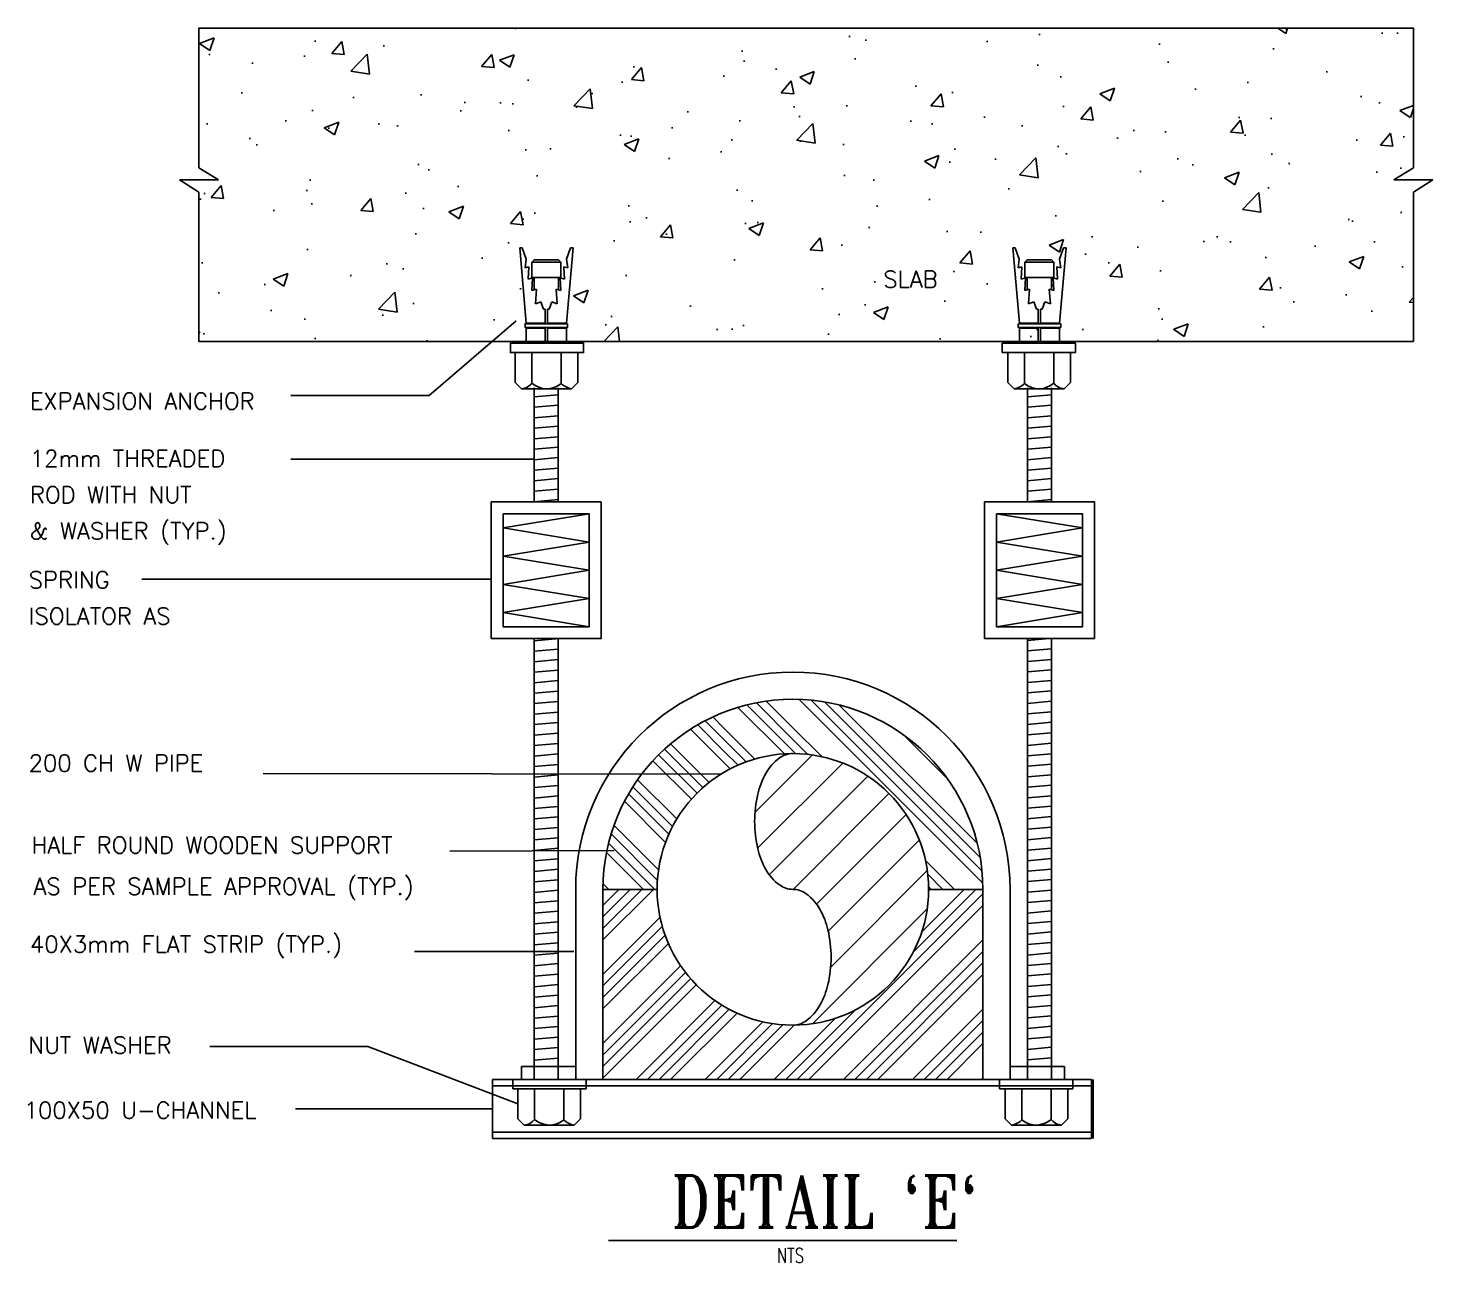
# Model space of a CAD drawing. Header units: millimetres. Extents: x -95178 to 274693, y -2232 to 263302.
# Drawn here: x -60615 to -39594, y 174775 to 193249 of the extents above; entities that cross this region are included whole.
import ezdxf
from ezdxf.enums import TextEntityAlignment as Align

# ---------------------------------------------------------------- set-up
doc = ezdxf.new("R2010")
doc.units = ezdxf.units.MM
for name, color, linetype in [('1KD-DUCTS', 3, 'Continuous'), ('AC-PIPE-SUPP', 61, 'Continuous'), ('BW', 5, 'Continuous'), ('CH-PI-TXT', 7, 'Continuous'), ('CHW', 3, 'Continuous'), ('DR', 7, 'Continuous'), ('LAYOUT', 15, 'Continuous'), ('M_PUMP', 2, 'Continuous'), ('MS_LEROY80', 3, 'Continuous'), ('SECTION', 4, 'Continuous')]:
    doc.layers.add(name, color=color, linetype=linetype)
doc.styles.add('ROMANS', font='romans.shx', dxfattribs={"width": 0.8})
doc.styles.add('ROMANT', font='ROMANT.shx')
doc.dimstyles.new('IMRAN', dxfattribs={"dimscale": 50, "dimtxt": 2.5, "dimasz": 2.5, "dimexe": 0.5, "dimexo": 0.5, "dimgap": 0.5, "dimtad": 0, "dimdec": 0, "dimrnd": 0.5, "dimzin": 9, "dimdsep": 46, "dimtxsty": 'ROMANS', "dimcen": 0, "dimdle": 0.07, "dimclrt": 15, "dimadec": 0, "dimazin": 0, "dimtfac": 1, "dimtdec": 4, "dimtix": 1, "dimtmove": 1, "dimatfit": 3, "dimfxl": 1, "dimtolj": 1, "dimtzin": 0, "dimarcsym": 0})

# ---------------------------------------------------------------- blocks, each defined once
blk = doc.blocks.new('NUT')
at = {"layer": 'DR', "color": 1}
for p, q in [((-75.9, -22.5), (-75.9, -94.2)), ((-35.9, -22.6), (-35.9, -95.8)), ((34.1, -22.5), (34.1, -96.8)), ((74.1, -22.5), (74.1, -94.2)), ((-75.9, -94.2), (-60.9, -109.2)), ((59.1, -109.2), (74.1, -94.2)), ((-60.9, -109.2), (59.1, -109.2))]:
    blk.add_line(p, q, dxfattribs=at)
blk.add_lwpolyline([(87.6, 0), (-87.6, 0), (-87.6, -22.5), (87.6, -22.5)], close=True, dxfattribs=at)
for centre, radius, start, end in [((-63.1, -75.1), 34.1, 273.6606, 322.7875), ((-0.3, -55.2), 54, 228.7068, 309.5624), ((66.1, -63.3), 46.4, 226.3624, 261.3238)]:
    blk.add_arc(centre, radius, start, end, dxfattribs=at)
blk = doc.blocks.new('M8ANC')
at = {"layer": 'MS_LEROY80', "color": 15}
for p, q in [((-5.32, 19.02), (-4, 4)), ((-5.32, 19.02), (-4.82, 19.02)), ((-4.82, 19.02), (-4.04, 16.76)), ((5.32, 19.02), (4, 4)), ((4.82, 19.02), (4.04, 16.76)), ((4.82, 19.02), (5.32, 19.02)), ((-4.04, 16.76), (-4.26, 14.99)), ((-4.26, 14.99), (-3.51, 15.25)), ((-3.51, 15.25), (-3.63, 12.73)), ((-2.91, 16.12), (-2.41, 16.62)), ((-2.91, 13.12), (-2.91, 16.12)), ((-2.91, 16.12), (2.91, 16.12)), ((-2.41, 16.62), (2.41, 16.62)), ((2.41, 16.62), (2.91, 16.12)), ((2.91, 13.12), (2.91, 16.12)), ((3.51, 15.25), (3.63, 12.73)), ((4.26, 14.99), (3.51, 15.25)), ((4.04, 16.76), (4.26, 14.99)), ((-3.63, 12.73), (-2.75, 13.04)), ((-2.91, 13.12), (2.91, 13.12)), ((-2.75, 13.04), (-2.88, 10.47)), ((-2.41, 10.63), (-2.41, 13.12)), ((2.41, 10.63), (2.41, 13.12)), ((2.75, 13.04), (2.88, 10.47)), ((3.63, 12.73), (2.75, 13.04)), ((-2.88, 10.47), (-1.97, 10.78)), ((-1.97, 10.78), (-2.19, 7.83)), ((1.97, 10.78), (2.19, 7.83)), ((2.88, 10.47), (1.97, 10.78)), ((-2.19, 7.83), (-1.08, 8.22)), ((-1.08, 8.22), (-0.57, 6.76)), ((-0.57, 6.76), (-0.25, 6.76)), ((-0.25, 6.76), (-0.25, 4)), ((0.25, 6.76), (0.57, 6.76)), ((0.25, 6.76), (0.25, 4)), ((1.08, 8.22), (0.57, 6.76)), ((2.19, 7.83), (1.08, 8.22)), ((-4, 4), (-0.25, 4)), ((-4, 3), (-4, 0)), ((-4, 3), (-0.25, 3)), ((-0.25, 3), (-0.25, 0)), ((0.25, 4), (4, 4)), ((0.25, 3), (4, 3)), ((0.25, 3), (0.25, 0)), ((4, 3), (4, 0)), ((-4, 0), (-0.25, 0)), ((0.25, 0), (4, 0))]:
    blk.add_line(p, q, dxfattribs=at)
blk.add_lwpolyline([(-4.25, 3.88), (-4.25, 3.15), (4.25, 3.15), (4.25, 3.88)], close=True, dxfattribs=at)
blk = doc.blocks.new('*X316')
at = {"color": 0}
for p, q in [((74194, 65815), (74769, 66390)), ((74271, 65998), (74663, 66390)), ((74334, 66379), (74345, 66390)), ((73125, 64640), (74834, 66349)), ((73232, 64640), (74834, 66243)), ((73550, 64640), (74834, 65925)), ((73656, 64640), (74834, 65819)), ((73762, 64640), (74834, 65713)), ((73868, 64640), (74834, 65607)), ((73084, 64705), (73660, 65280)), ((73084, 64811), (73476, 65203)), ((74186, 64640), (74834, 65288)), ((73084, 65129), (73095, 65140)), ((74292, 64640), (74834, 65182)), ((74398, 64640), (74834, 65076)), ((74504, 64640), (74834, 64970)), ((74823, 64640), (74834, 64652))]:
    blk.add_line(p, q, dxfattribs=at)
blk = doc.blocks.new('*X317')
at = {"color": 0}
for p, q in [((71334, 66243), (71481, 66390)), ((71334, 66137), (71587, 66390)), ((71334, 66031), (71694, 66390)), ((71334, 65925), (71800, 66390)), ((71334, 65607), (71861, 66133)), ((71334, 65501), (71882, 66048)), ((71334, 65395), (71908, 65968)), ((71334, 65289), (71938, 65892)), ((71334, 64970), (72051, 65687)), ((71334, 64864), (72096, 65626)), ((71334, 64758), (72143, 65567)), ((71334, 64652), (72195, 65512)), ((71641, 64640), (72367, 65367)), ((71747, 64640), (72431, 65325)), ((71853, 64640), (72499, 65286)), ((71959, 64640), (72570, 65251)), ((72277, 64640), (72808, 65171)), ((72383, 64640), (72897, 65154)), ((72489, 64640), (72992, 65144)), ((72595, 64640), (73084, 65129)), ((72913, 64640), (73084, 64811)), ((73019, 64640), (73084, 64705))]:
    blk.add_line(p, q, dxfattribs=at)
blk = doc.blocks.new('*X318')
at = {"color": 0}
for p, q in [((73006, 67638), (72578, 68065)), ((73084, 67665), (72661, 68088)), ((73084, 67771), (72748, 68108)), ((73084, 67877), (72839, 68123)), ((74833, 66446), (73141, 68139)), ((74826, 66560), (73254, 68132)), ((74810, 66682), (73376, 68116)), ((74782, 66816), (73511, 68087)), ((72450, 67769), (72277, 67943)), ((72450, 67875), (72348, 67978)), ((72450, 67557), (72142, 67865)), ((72450, 67663), (72208, 67905)), ((72735, 67590), (72450, 67875)), ((73350, 67612), (73084, 67877)), ((74507, 67409), (74103, 67813)), ((72256, 67327), (71902, 67681)), ((72314, 67375), (71959, 67730)), ((72655, 67564), (72450, 67769)), ((72580, 67534), (72450, 67663)), ((73223, 67632), (73084, 67771)), ((73110, 67640), (73084, 67665)), ((72150, 67221), (71796, 67575)), ((72202, 67275), (71848, 67629)), ((72508, 67499), (72450, 67557)), ((72015, 67038), (71654, 67398)), ((71942, 66898), (71571, 67269)), ((71977, 66970), (71611, 67335)), ((71912, 66823), (71533, 67201)), ((71837, 66473), (71410, 66900)), ((71847, 66569), (71437, 66980)), ((71814, 66390), (71387, 66817)), ((71708, 66390), (71368, 66730)), ((74572, 66390), (74306, 66656)), ((74465, 66390), (74327, 66529)), ((71390, 66390), (71335, 66445)), ((74359, 66390), (74334, 66415))]:
    blk.add_line(p, q, dxfattribs=at)
blk = doc.blocks.new('*X315')
at = {"color": 0}
for p, q in [((94293.3, 24325.1), (94346.1, 24377.9)), ((94295.8, 24292.2), (94374.1, 24370.5)), ((94306.5, 24267.6), (94397.3, 24358.4)), ((94328.5, 24254.2), (94416.7, 24342.5)), ((94350.1, 24240.5), (94432.6, 24323)), ((94360.8, 24215.8), (94444.7, 24299.7)), ((94363.1, 24182.7), (94452, 24271.7)), ((94346.2, 24130.5), (94451.9, 24236.2))]:
    blk.add_line(p, q, dxfattribs=at)

msp = doc.modelspace()

# ---------------------------------------------------------------- hatches: boundary and pattern name
at = {"layer": 'LAYOUT'}
h = msp.add_hatch(dxfattribs=at)
h.set_pattern_fill('AR-CONC', color=1, scale=312.5, style=0)
h.set_pattern_definition([(50, (-185421.4, 236563), (2241.438, -196.1), [234.375, -2578.125]), (355, (-185421.4, 236563), (-433.598, 2350.6), [187.5, -2062.5]), (100.4514, (-185234.6, 236546.6), (1807.842, 2154.5), [199.188, -2191.07]), (46.1842, (-185421.4, 237188), (3335.13, -517.247), [351.56, -3867.19]), (96.6356, (-185143.4, 237144.8), (2920.82, 3044.12), [298.78, -3286.6]), (351.1842, (-185421.4, 237188), (2920.82, 3044.12), [281.25, -3093.75]), (21, (-185108.9, 237031.7), (1865.335, -1258.184), [234.375, -2578.125]), (326, (-185108.9, 237031.7), (760.36, 2266.094), [187.5, -2062.5]), (71.4514, (-184953.4, 236926.8), (2625.696, 1007.908), [199.188, -2191.07]), (37.5, (-185421.35, 236562.9), (37.9995, 1040.2933), [0, -2037.5, 0, -2093.75, 0, -2070.312]), (7.5, (-185421.4, 236562.9), (822.092, 1232.537), [0, -1193.75, 0, -1990.625, 0, -789.0625]), (327.5, (-186118.2, 236562.9), (1668.195, -70.484), [0, -781.25, 0, -2437.5, 0, -3234.375]), (317.5, (-186430.7, 236563), (1822.457, 312.828), [0, -1015.625, 0, -1618.75, 0, -2296.875])])
h.paths.add_polyline_path([(-39885.934, 188561.429), (-39885.934, 193248.929), (-58058.352, 193248.929), (-58058.352, 188561.429)])
h = msp.add_hatch(dxfattribs=at)
h.set_pattern_fill('LINE', color=11, scale=1250, angle=5, style=0)
h.set_pattern_definition([(5, (-137323.73, 223177.46), (-13.61808, 155.65542), [])])
h.paths.add_polyline_path([(-52684.702, 187865.684), (-53041.845, 187865.684), (-53041.845, 186159.498), (-52684.702, 186159.498)])
h = msp.add_hatch(dxfattribs=at)
h.set_pattern_fill('LINE', color=11, scale=1250, angle=5, style=0)
h.set_pattern_definition([(5, (-129939.72, 223177.46), (-13.61808, 155.65542), [])])
h.paths.add_polyline_path([(-45300.699, 187865.684), (-45657.842, 187865.684), (-45657.842, 186159.498), (-45300.699, 186159.498)])
h = msp.add_hatch(dxfattribs=at)
h.set_pattern_fill('LINE', color=11, scale=1250, angle=5, style=0)
h.set_pattern_definition([(5, (-135095.14, 223174), (-13.61808, 155.65542), [])])
h.paths.add_polyline_path([(-52684.702, 184111.301), (-53041.845, 184111.301), (-53041.845, 177711.262), (-52684.702, 177711.262)])
h = msp.add_hatch(dxfattribs=at)
h.set_pattern_fill('LINE', color=11, scale=1250, angle=5, style=0)
h.set_pattern_definition([(5, (-127711.13, 223177.46), (-13.61808, 155.65542), [])])
h.paths.add_polyline_path([(-45300.699, 184114.767), (-45657.842, 184114.767), (-45657.842, 177714.728), (-45300.699, 177714.728)])

# ---------------------------------------------------------------- linework, layer by layer
at = {"layer": '1KD-DUCTS', "color": 7}
for p, q in [((-57766.223, 190976.356), (-58058.352, 191160.833)), ((-40178.064, 190976.356), (-39885.934, 191160.833)), ((-58350.482, 190976.356), (-58058.352, 190791.878)), ((-58350.482, 190976.356), (-57766.223, 190976.356)), ((-39593.805, 190976.356), (-40178.064, 190976.356)), ((-39593.805, 190976.356), (-39885.934, 190791.878))]:
    msp.add_line(p, q, dxfattribs=at)
at = {"layer": '1KD-DUCTS', "color": 5}
msp.add_line((-51928.852, 175108.048), (-46717.362, 175108.048), dxfattribs=at)
at = {"layer": 'BW', "color": 4}
msp.add_circle((-49171.272, 180363.478), 2031.25, dxfattribs=at)
at = {"layer": 'CHW', "color": 1}
for p, q in [((-52421.272, 180363.478), (-52421.272, 177519.728)), ((-45921.272, 180363.478), (-45921.272, 177519.728)), ((-53233.772, 177714.728), (-52421.272, 177714.728)), ((-53233.772, 177714.728), (-53233.772, 177519.728)), ((-45108.772, 177714.728), (-45921.272, 177714.728)), ((-45921.272, 177714.728), (-45108.772, 177714.728)), ((-45108.772, 177714.728), (-45108.772, 177519.728)), ((-45108.772, 177714.728), (-45108.772, 177519.728))]:
    msp.add_line(p, q, dxfattribs=at)
msp.add_lwpolyline([(-49171.272, 178332.228, 1), (-49171.272, 182394.728, 0.159857534), (-49370.107, 182329.49, 0.10633536), (-49575.794, 182097.258, 0.071060301), (-49696.346, 181787.46, 0.057367214), (-49743.353, 181379.103, 0.057367214), (-49696.346, 180970.746, 0.071060301), (-49575.794, 180660.948, 0.10633536), (-49370.107, 180428.716, 0.159857534), (-49171.272, 180363.478, -0.159857534), (-48972.436, 180298.24, -0.10633536), (-48766.749, 180066.008, -0.071060301), (-48646.198, 179756.21, -0.057367214), (-48599.191, 179347.853, -0.057367214), (-48646.198, 178939.496, -0.071060301), (-48766.749, 178629.698, -0.10633536), (-48972.436, 178397.466, -0.159857534)], format="xyb", close=True, dxfattribs=at)
msp.add_arc((-49171.272, 180363.478), 3250, 0, 180, dxfattribs=at)
at = {"layer": 'LAYOUT', "color": 2}
for points in [[(-58058.352, 191160.833), (-58058.352, 193248.929), (-39885.934, 193248.929), (-39885.934, 191160.833)], [(-39885.934, 190791.878), (-39885.934, 188561.429), (-58058.352, 188561.429), (-58058.352, 190791.878)]]:
    msp.add_lwpolyline(points, dxfattribs=at)
at = {"layer": 'M_PUMP', "color": 7}
msp.add_line((-47140.022, 180363.478), (-46327.522, 180363.478), dxfattribs=at)
msp.add_lwpolyline([(-52015.022, 180363.478, -1), (-46327.522, 180363.478), (-46327.522, 177519.728), (-52015.022, 177519.728), (-52015.022, 180363.478), (-51202.522, 180363.478)], format="xyb", dxfattribs=at)
at = {"layer": 'SECTION', "color": 7}
for p, q in [((-53041.845, 187865.684), (-53041.845, 186159.498)), ((-52684.702, 187865.684), (-52684.702, 186159.498)), ((-45657.842, 187865.684), (-45657.842, 186159.498)), ((-45300.699, 187865.684), (-45300.699, 186159.498)), ((-53041.845, 177519.728), (-53041.845, 184114.767)), ((-52684.702, 177519.728), (-52684.702, 184114.767)), ((-45657.842, 177519.728), (-45657.842, 184114.767)), ((-45300.699, 177519.728), (-45300.699, 184114.767)), ((-53664.701, 177519.728), (-44702.522, 177519.728)), ((-53664.701, 177519.728), (-53664.701, 176635.18)), ((-53664.701, 177425.978), (-44702.522, 177425.978)), ((-44702.522, 177519.728), (-44702.522, 176635.18)), ((-44677.842, 177519.728), (-44677.842, 176635.18)), ((-53664.701, 176728.93), (-44702.522, 176728.93)), ((-53664.701, 176635.18), (-44702.522, 176635.18))]:
    msp.add_line(p, q, dxfattribs=at)
at = {"layer": 'SECTION'}
for p, q in [((-52219.306, 185980.927), (-53507.24, 185980.927)), ((-53507.24, 185769.978), (-52219.306, 185980.927)), ((-44835.304, 185769.978), (-46123.237, 185980.927)), ((-46123.237, 185980.927), (-44835.304, 185980.927)), ((-52219.306, 185559.03), (-53507.24, 185769.978)), ((-46123.237, 185559.03), (-44835.304, 185769.978)), ((-53507.24, 185348.081), (-52219.306, 185559.03)), ((-44835.304, 185348.081), (-46123.237, 185559.03)), ((-52219.306, 185137.133), (-53507.24, 185348.081)), ((-46123.237, 185137.133), (-44835.304, 185348.081)), ((-53507.24, 184926.184), (-52219.306, 185137.133)), ((-44835.304, 184926.184), (-46123.237, 185137.133)), ((-52219.306, 184715.235), (-53507.24, 184926.184)), ((-46123.237, 184715.235), (-44835.304, 184926.184)), ((-53507.24, 184504.287), (-52219.306, 184715.235)), ((-44835.304, 184504.287), (-46123.237, 184715.235)), ((-52219.306, 184293.338), (-53507.24, 184504.287)), ((-46123.237, 184293.338), (-44835.304, 184504.287)), ((-52219.306, 184293.338), (-53507.24, 184293.338)), ((-46123.237, 184293.338), (-44835.304, 184293.338))]:
    msp.add_line(p, q, dxfattribs=at)
at = {"layer": 'SECTION', "color": 7}
for points in [[(-53685.812, 184114.767), (-53685.812, 186159.498), (-52040.735, 186159.498), (-52040.735, 184114.767)], [(-44656.732, 184114.767), (-44656.732, 186159.498), (-46301.809, 186159.498), (-46301.809, 184114.767)], [(-53507.24, 184293.338), (-53507.24, 185980.927), (-52219.306, 185980.927), (-52219.306, 184293.338)], [(-44835.304, 184293.338), (-44835.304, 185980.927), (-46123.237, 185980.927), (-46123.237, 184293.338)]]:
    msp.add_lwpolyline(points, close=True, dxfattribs=at)

# ---------------------------------------------------------------- block references
at = {"layer": 'AC-PIPE-SUPP', "color": 11, "yscale": 75, "zscale": 75}
for p, xscale in [((-52860.148, 188535.719), -75), ((-45482.396, 188535.719), 75)]:
    msp.add_blockref('M8ANC', p, dxfattribs=dict(at, xscale=xscale))
at = {"layer": 'LAYOUT', "color": 1, "yscale": 6.25, "zscale": 6.25}
for p, xscale in [((-52851.311, 188535.719), 6.25), ((-45491.232, 188535.719), -6.25), ((-52812.477, 177519.728), 6.25), ((-45530.066, 177519.728), -6.25)]:
    msp.add_blockref('NUT', p, dxfattribs=dict(at, xscale=xscale))
at = {"layer": 'M_PUMP', "color": 1}
for name, p, xscale, yscale, zscale in [('*X318', (-167933.393, 72479.397), 1.625, 1.625, 1.625), ('*X315', (-1582004.878, -213767.443), 16.25, 16.25, 16.25), ('*X317', (-167933.393, 72479.397), 1.625, 1.625, 1.625), ('*X316', (-167933.393, 72479.397), 1.625, 1.625, 1.625)]:
    msp.add_blockref(name, p, dxfattribs=dict(at, xscale=xscale, yscale=yscale, zscale=zscale))

# ---------------------------------------------------------------- texts
at = {"layer": '1KD-DUCTS', "color": 2, "style": 'ROMANT', "width": 0.8}
msp.add_text('  DETAIL `E`', height=781.25, dxfattribs=at).set_placement((-49117.985, 175692.871), align=Align.MIDDLE)
at = {"layer": 'CH-PI-TXT', "color": 7, "style": 'ROMANS'}
for s, p in [('SLAB', (-47817.328, 189366.555)), ('EXPANSION ANCHOR', (-60589.13, 187542.44)), ('12mm THREADED', (-60589.13, 186684.395)), ('ROD WITH NUT ', (-60589.13, 186142.658)), ('& WASHER (TYP.)', (-60589.13, 185600.92)), ('SPRING ', (-60605.183, 184869.155)), ('ISOLATOR AS', (-60605.183, 184327.417)), ('200 CH W PIPE', (-60606.62, 182126.479)), ('HALF ROUND WOODEN SUPPORT', (-60563.735, 180900.654)), ('AS PER SAMPLE APPROVAL (TYP.)', (-60533.816, 180283.865)), ('40X3mm FLAT STRIP (TYP.)', (-60587.087, 179417.068)), ('NUT WASHER ', (-60610.66, 177908.201)), ('100X50 U-CHANNEL', (-60679.641, 176933.11))]:
    msp.add_text(s, height=250, dxfattribs=at).set_placement(p)
at = {"layer": 'CH-PI-TXT', "style": 'ROMANS', "width": 0.75}
msp.add_text(' NTS', height=218.75, dxfattribs=at).set_placement((-49524.028, 174774.861))

# ---------------------------------------------------------------- leaders
at = {"layer": 'LAYOUT', "color": 1}
for points in [[(-53311.192, 188868.281), (-54611.944, 187752.468), (-56685.068, 187752.468)], [(-53041.845, 186798.18), (-56685.068, 186798.18)], [(-53685.812, 185005.979), (-58912.994, 185005.979)], [(-50243.557, 182088.639), (-57096.232, 182099.235)], [(-51843.321, 180943.249), (-54305.605, 180934.583)], [(-52450.716, 179433.584), (-54831.784, 179433.584)], [(-53286.958, 177154.957), (-55529.67, 178011.684), (-57894.582, 178011.684)], [(-53664.701, 177077.454), (-56614.492, 177079.466)]]:
    msp.add_leader(points, dimstyle='IMRAN', override={"dimscale": 20, "dimclrt": 50, "dimtfac": 60}, dxfattribs=at)

doc.saveas('drawing.dxf')
